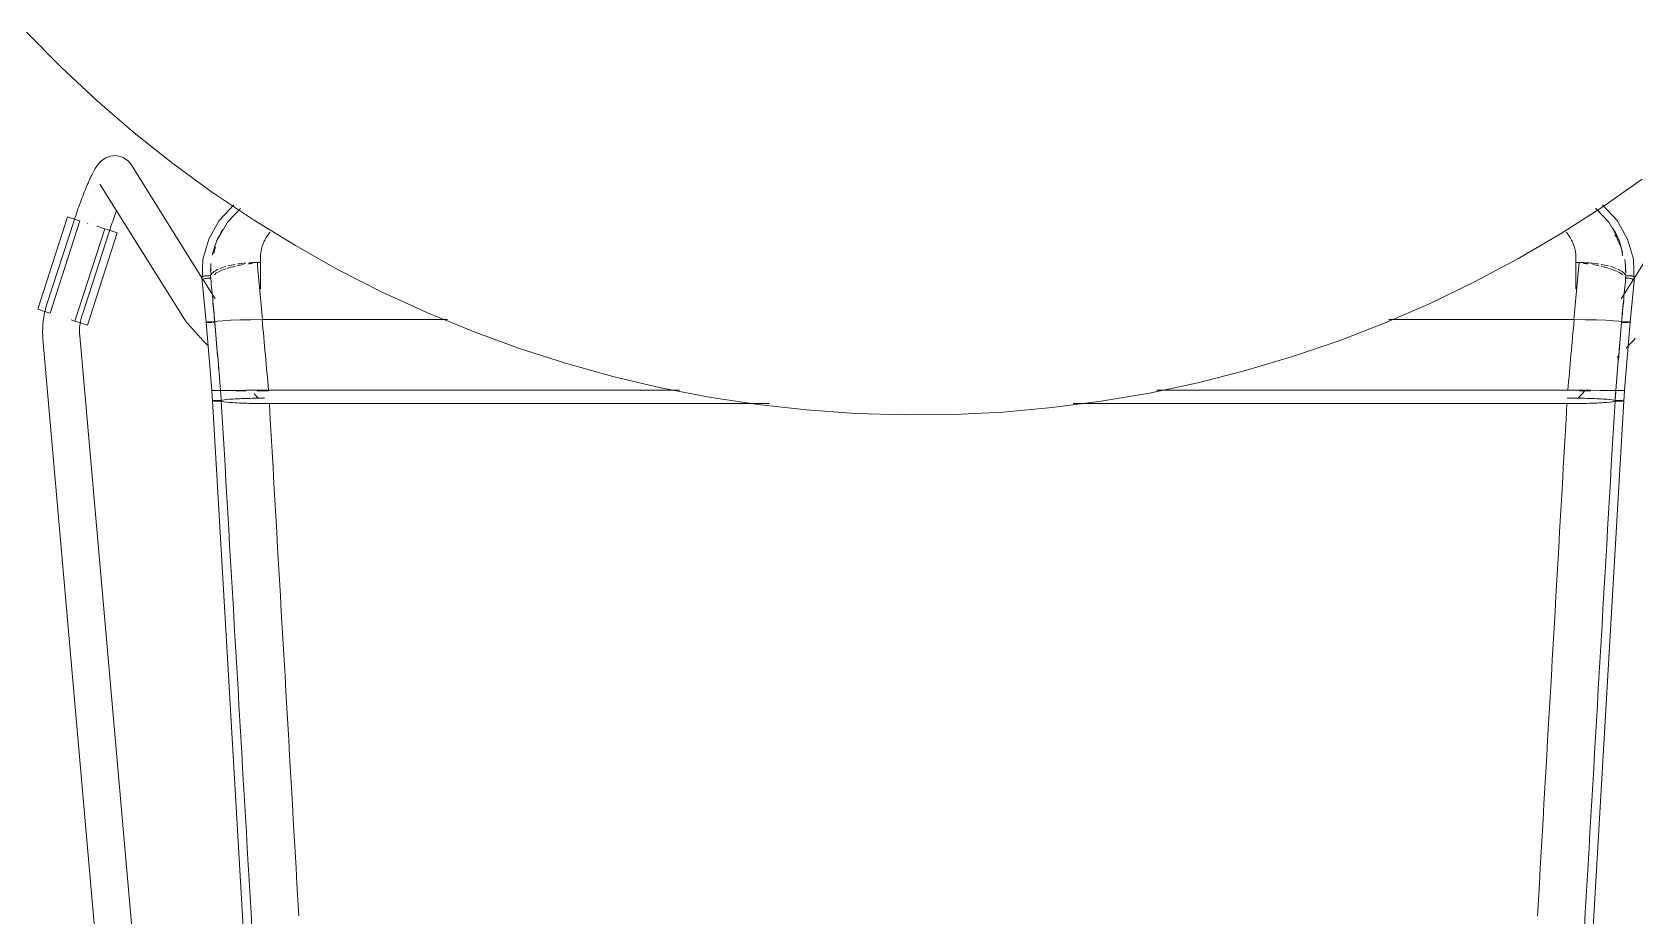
# Model space of a CAD drawing. Header units: millimetres. Extents: x 155927 to 295199, y -4084 to 97293.
# Drawn here: x 211224 to 211745, y 11743 to 12030 of the extents above; entities that cross this region are included whole.
import ezdxf

# ---------------------------------------------------------------- set-up
doc = ezdxf.new("R2010")
doc.units = ezdxf.units.MM
doc.header["$MEASUREMENT"] = 0
doc.layers.add('I-FURN', color=8, linetype='CONTINUOUS', lineweight=9)

msp = doc.modelspace()

# ---------------------------------------------------------------- linework, layer by layer
at = {"layer": 'I-FURN'}
for p, q in [((211222.4, 12030.47), (211233.65, 12019.1)), ((211233.65, 12019.1), (211245.35, 12008.18)), ((211245.35, 12008.18), (211257.47, 11997.75)), ((211257.47, 11997.75), (211270, 11987.8)), ((211245.01, 11986.49), (211244.77, 11986.1)), ((211245.27, 11986.88), (211245.01, 11986.49)), ((211245.54, 11987.27), (211245.27, 11986.88)), ((211245.86, 11987.67), (211245.54, 11987.27)), ((211246.23, 11988.1), (211245.86, 11987.67)), ((211246.69, 11988.57), (211246.23, 11988.1)), ((211247.32, 11989.09), (211246.69, 11988.57)), ((211248.23, 11989.65), (211247.32, 11989.09)), ((211249.61, 11990.17), (211248.23, 11989.65)), ((211251.59, 11990.35), (211249.61, 11990.17)), ((211253.81, 11989.76), (211251.59, 11990.35)), ((211255.55, 11988.54), (211253.81, 11989.76)), ((211255.55, 11988.54), (211256.44, 11987.41)), ((211279.47, 11950.65), (211256.44, 11987.41)), ((211270, 11987.8), (211282.92, 11978.36)), ((211768.23, 11987.41), (211745.19, 11950.65)), ((211242.44, 11981.42), (211242.2, 11980.86)), ((211242.68, 11981.97), (211242.44, 11981.42)), ((211242.92, 11982.5), (211242.68, 11981.97)), ((211243.15, 11983.01), (211242.92, 11982.5)), ((211243.38, 11983.5), (211243.15, 11983.01)), ((211243.62, 11983.97), (211243.38, 11983.5)), ((211243.84, 11984.43), (211243.62, 11983.97)), ((211244.07, 11984.87), (211243.84, 11984.43)), ((211244.3, 11985.29), (211244.07, 11984.87)), ((211244.53, 11985.7), (211244.3, 11985.29)), ((211244.77, 11986.1), (211244.53, 11985.7)), ((211246.27, 11981.04), (211273.58, 11937.46)), ((211734.61, 11973.49), (211747.73, 11982.64)), ((211240.19, 11975.82), (211239.93, 11975.13)), ((211240.44, 11976.49), (211240.19, 11975.82)), ((211240.7, 11977.16), (211240.44, 11976.49)), ((211240.95, 11977.81), (211240.7, 11977.16)), ((211241.2, 11978.45), (211240.95, 11977.81)), ((211241.45, 11979.08), (211241.2, 11978.45)), ((211241.7, 11979.69), (211241.45, 11979.08)), ((211241.95, 11980.28), (211241.7, 11979.69)), ((211242.2, 11980.86), (211241.95, 11980.28)), ((211282.92, 11978.36), (211296.21, 11969.45)), ((211238.42, 11970.82), (211238.17, 11970.08)), ((211238.67, 11971.55), (211238.42, 11970.82)), ((211238.92, 11972.28), (211238.67, 11971.55)), ((211239.17, 11973.01), (211238.92, 11972.28)), ((211239.43, 11973.72), (211239.17, 11973.01)), ((211239.68, 11974.43), (211239.43, 11973.72)), ((211239.93, 11975.13), (211239.68, 11974.43)), ((211251.17, 11970.9), (211250.93, 11970.25)), ((211251.4, 11971.53), (211251.17, 11970.9)), ((211251.63, 11972.16), (211251.4, 11971.53)), ((211285.07, 11969.23), (211289.82, 11974.38)), ((211287.76, 11968.65), (211292.02, 11973.12)), ((211721.14, 11964.87), (211734.61, 11973.49)), ((211736.91, 11968.65), (211732.65, 11973.11)), ((211739.59, 11969.23), (211734.85, 11974.38)), ((211226.07, 11940.44), (211235.76, 11970.45)), ((211237.78, 11968.89), (211229.07, 11942.08)), ((211230.11, 11939.13), (211239.8, 11969.14)), ((211235.76, 11970.45), (211237.71, 11969.81)), ((211237.71, 11969.81), (211239.68, 11969.18)), ((211237.93, 11969.35), (211237.78, 11968.89)), ((211238.17, 11970.08), (211237.93, 11969.35)), ((211247.87, 11966.53), (211238.18, 11936.53)), ((211242.4, 11968.3), (211242.23, 11968.35)), ((211247.77, 11966.57), (211245.29, 11967.37)), ((211247.99, 11966.5), (211249.96, 11965.86)), ((211249.3, 11965.51), (211249.19, 11965.18)), ((211249.53, 11966.2), (211249.3, 11965.51)), ((211249.76, 11966.89), (211249.53, 11966.2)), ((211249.99, 11967.58), (211249.76, 11966.89)), ((211249.96, 11965.86), (211251.91, 11965.23)), ((211250.22, 11968.26), (211249.99, 11967.58)), ((211250.46, 11968.93), (211250.22, 11968.26)), ((211250.69, 11969.59), (211250.46, 11968.93)), ((211250.93, 11970.25), (211250.69, 11969.59)), ((211281.69, 11963.22), (211285.07, 11969.23)), ((211284.39, 11962.82), (211287.76, 11968.65)), ((211296.21, 11969.45), (211309.84, 11961.08)), ((211740.27, 11962.82), (211736.91, 11968.65)), ((211742.98, 11963.22), (211739.59, 11969.23)), ((211240.48, 11938.37), (211249.19, 11965.18)), ((211242.22, 11935.22), (211251.91, 11965.23)), ((211279.81, 11956.7), (211281.69, 11963.22)), ((211309.84, 11961.08), (211323.8, 11953.26)), ((211707.33, 11956.79), (211721.14, 11964.87)), ((211744.85, 11956.7), (211742.98, 11963.22)), ((211279.52, 11949.79), (211279.81, 11956.7)), ((211297.48, 11955.57), (211298.52, 11955.57)), ((211298.47, 11956.82), (211298.47, 11947.06)), ((211693.2, 11949.27), (211707.33, 11956.79)), ((211726.14, 11955.57), (211727.19, 11955.57)), ((211726.2, 11947.06), (211726.2, 11956.82)), ((211745.14, 11949.79), (211744.85, 11956.7)), ((211279.4, 11950.68), (211280.82, 11936.19)), ((211283.74, 11943.83), (211279.76, 11950.19)), ((211323.8, 11953.26), (211338.06, 11946)), ((211744.96, 11950.28), (211740.92, 11943.83)), ((211745.26, 11950.68), (211743.84, 11936.19)), ((211338.06, 11946), (211352.6, 11939.32)), ((211678.79, 11942.32), (211693.2, 11949.27)), ((211228.02, 11939.81), (211226.07, 11940.44)), ((211229.99, 11939.17), (211228.02, 11939.81)), ((211228.45, 11939.88), (211228.21, 11938.76)), ((211228.74, 11940.98), (211228.45, 11939.88)), ((211229.07, 11942.08), (211228.74, 11940.98)), ((211352.6, 11939.32), (211367.39, 11933.23)), ((211664.11, 11935.96), (211678.79, 11942.32)), ((211227.69, 11934.23), (211227.67, 11933.09)), ((211227.75, 11935.37), (211227.69, 11934.23)), ((211227.86, 11936.51), (211227.75, 11935.37)), ((211228.01, 11937.64), (211227.86, 11936.51)), ((211228.21, 11938.76), (211228.01, 11937.64)), ((211238.08, 11936.56), (211236.92, 11936.94)), ((211240.27, 11935.85), (211238.3, 11936.49)), ((211239.68, 11933.79), (211239.71, 11934.45)), ((211239.71, 11934.45), (211239.78, 11935.11)), ((211239.78, 11935.11), (211239.86, 11935.77)), ((211239.86, 11935.77), (211239.98, 11936.42)), ((211239.98, 11936.42), (211240.12, 11937.07)), ((211240.12, 11937.07), (211240.28, 11937.71)), ((211242.22, 11935.22), (211240.27, 11935.85)), ((211240.28, 11937.71), (211240.47, 11938.34)), ((211240.47, 11938.34), (211240.48, 11938.37)), ((211273.58, 11937.46), (211273.79, 11937.13)), ((211273.79, 11937.13), (211273.97, 11936.88)), ((211273.97, 11936.88), (211274.15, 11936.65)), ((211274.15, 11936.65), (211274.32, 11936.43)), ((211274.32, 11936.43), (211274.5, 11936.2)), ((211274.5, 11936.2), (211274.69, 11935.97)), ((211274.69, 11935.97), (211274.89, 11935.73)), ((211274.89, 11935.73), (211275.11, 11935.48)), ((211275.11, 11935.48), (211275.34, 11935.21)), ((211275.34, 11935.21), (211275.58, 11934.93)), ((211275.58, 11934.93), (211275.84, 11934.64)), ((211275.84, 11934.64), (211276.11, 11934.33)), ((211276.11, 11934.33), (211276.4, 11934.01)), ((211280.89, 11936.22), (211280.82, 11936.19)), ((211280.82, 11936.19), (211280.89, 11936.17)), ((211280.83, 11936.19), (211280.9, 11936.22)), ((211280.83, 11936.19), (211282.65, 11913.99)), ((211280.89, 11936.17), (211280.83, 11936.19)), ((211281.08, 11936.24), (211280.89, 11936.22)), ((211280.89, 11936.17), (211281.08, 11936.14)), ((211281.08, 11936.14), (211280.89, 11936.17)), ((211281.38, 11936.26), (211281.08, 11936.24)), ((211281.08, 11936.14), (211281.37, 11936.12)), ((211281.37, 11936.12), (211281.08, 11936.14)), ((211281.09, 11936.24), (211281.38, 11936.26)), ((211281.37, 11936.12), (211281.75, 11936.1)), ((211281.75, 11936.1), (211281.37, 11936.12)), ((211281.76, 11936.28), (211281.38, 11936.26)), ((211281.38, 11936.26), (211281.77, 11936.28)), ((211281.75, 11936.1), (211282.2, 11936.09)), ((211282.2, 11936.09), (211281.75, 11936.1)), ((211282.21, 11936.29), (211281.76, 11936.28)), ((211281.77, 11936.28), (211282.22, 11936.29)), ((211282.2, 11936.09), (211282.69, 11936.09)), ((211282.7, 11936.09), (211282.2, 11936.09)), ((211282.71, 11936.29), (211282.21, 11936.29)), ((211282.22, 11936.29), (211282.71, 11936.29)), ((211283.2, 11936.29), (211282.71, 11936.29)), ((211282.71, 11936.29), (211283.21, 11936.29)), ((211283.19, 11936.09), (211283.66, 11936.1)), ((211283.66, 11936.1), (211283.19, 11936.09)), ((211283.67, 11936.28), (211283.2, 11936.29)), ((211283.21, 11936.29), (211283.68, 11936.28)), ((211284.57, 11936.48), (211283.67, 11936.28)), ((211283.68, 11936.28), (211284.56, 11936.48)), ((211284.56, 11936.48), (211286.28, 11936.65)), ((211286.3, 11936.66), (211284.57, 11936.48)), ((211288.78, 11936.81), (211286.3, 11936.66)), ((211286.3, 11936.66), (211288.74, 11936.8)), ((211288.78, 11936.81), (211291.81, 11936.92)), ((211291.88, 11936.92), (211288.78, 11936.81)), ((211291.88, 11936.92), (211295.32, 11936.99)), ((211295.31, 11936.99), (211291.88, 11936.92)), ((211299.17, 11937.02), (211295.41, 11937)), ((211295.41, 11936.99), (211299.05, 11937.02)), ((211359.29, 11937.02), (211299.17, 11937.02)), ((211299.17, 11937.02), (211359.29, 11937.02)), ((211649.19, 11930.18), (211664.11, 11935.96)), ((211725.49, 11937.02), (211665.37, 11937.02)), ((211665.37, 11937.02), (211725.49, 11937.02)), ((211729.25, 11937), (211725.49, 11937.02)), ((211725.61, 11937.02), (211729.25, 11936.99)), ((211732.79, 11936.92), (211729.25, 11937)), ((211729.35, 11936.99), (211732.79, 11936.92)), ((211735.88, 11936.81), (211732.79, 11936.92)), ((211732.85, 11936.92), (211735.89, 11936.81)), ((211738.36, 11936.66), (211735.88, 11936.81)), ((211735.93, 11936.8), (211738.37, 11936.66)), ((211740.1, 11936.48), (211738.36, 11936.66)), ((211738.38, 11936.65), (211740.1, 11936.48)), ((211740.1, 11936.48), (211740.99, 11936.28)), ((211740.99, 11936.28), (211740.1, 11936.48)), ((211741.46, 11936.29), (211740.99, 11936.28)), ((211740.99, 11936.28), (211741.46, 11936.29)), ((211741, 11936.1), (211741.47, 11936.09)), ((211741.47, 11936.09), (211741, 11936.1)), ((211741.96, 11936.29), (211741.46, 11936.29)), ((211741.46, 11936.29), (211741.95, 11936.29)), ((211741.47, 11936.09), (211741.97, 11936.09)), ((211741.97, 11936.09), (211741.47, 11936.09)), ((211741.95, 11936.29), (211742.44, 11936.29)), ((211742.45, 11936.29), (211741.96, 11936.29)), ((211741.97, 11936.09), (211742.46, 11936.09)), ((211742.46, 11936.09), (211741.97, 11936.09)), ((211743.84, 11936.19), (211742.01, 11913.99)), ((211742.44, 11936.29), (211742.9, 11936.28)), ((211742.9, 11936.28), (211742.45, 11936.29)), ((211742.46, 11936.09), (211742.91, 11936.1)), ((211742.91, 11936.1), (211742.46, 11936.09)), ((211743.29, 11936.26), (211742.9, 11936.28)), ((211742.9, 11936.28), (211743.28, 11936.26)), ((211743.28, 11936.26), (211743.58, 11936.24)), ((211743.58, 11936.24), (211743.29, 11936.26)), ((211743.59, 11936.14), (211743.29, 11936.12)), ((211743.3, 11936.12), (211743.59, 11936.14)), ((211743.77, 11936.22), (211743.58, 11936.24)), ((211743.59, 11936.14), (211743.78, 11936.17)), ((211743.77, 11936.17), (211743.59, 11936.14)), ((211743.77, 11936.22), (211743.84, 11936.19)), ((211743.84, 11936.19), (211743.77, 11936.22)), ((211743.84, 11936.19), (211743.77, 11936.17)), ((211743.78, 11936.17), (211743.84, 11936.19)), ((211227.67, 11933.09), (211227.7, 11931.95)), ((211227.7, 11931.95), (211227.78, 11930.81)), ((211227.78, 11930.81), (211227.78, 11930.76)), ((211227.78, 11930.76), (211266.73, 11487.43)), ((211239.67, 11933.13), (211239.68, 11933.79)), ((211239.69, 11932.47), (211239.67, 11933.13)), ((211239.73, 11931.81), (211239.69, 11932.47)), ((211277.03, 11507.3), (211239.74, 11931.81)), ((211276.4, 11934.01), (211276.7, 11933.67)), ((211276.7, 11933.67), (211277.01, 11933.32)), ((211277.01, 11933.32), (211277.34, 11932.96)), ((211277.34, 11932.96), (211277.69, 11932.58)), ((211277.69, 11932.58), (211278.04, 11932.19)), ((211278.04, 11932.19), (211278.41, 11931.79)), ((211278.41, 11931.79), (211278.79, 11931.37)), ((211278.79, 11931.37), (211279.18, 11930.95)), ((211279.18, 11930.95), (211279.59, 11930.51)), ((211279.59, 11930.51), (211280, 11930.07)), ((211280, 11930.07), (211280.42, 11929.61)), ((211280.42, 11929.61), (211280.85, 11929.15)), ((211280.85, 11929.15), (211281.29, 11928.68)), ((211367.39, 11933.23), (211382.41, 11927.73)), ((211634.05, 11925.01), (211649.19, 11930.18)), ((211743.81, 11929.15), (211743.37, 11928.68)), ((211744.24, 11929.61), (211743.81, 11929.15)), ((211744.67, 11930.07), (211744.24, 11929.61)), ((211745.08, 11930.51), (211744.67, 11930.07)), ((211745.48, 11930.95), (211745.08, 11930.51)), ((211382.41, 11927.73), (211397.65, 11922.84)), ((211618.72, 11920.45), (211634.05, 11925.01)), ((211740.11, 11925.23), (211739.63, 11924.73)), ((211742.92, 11928.2), (211742.47, 11927.72)), ((211743.37, 11928.68), (211742.92, 11928.2)), ((211397.65, 11922.84), (211413.06, 11918.56)), ((211413.06, 11918.56), (211428.64, 11914.9)), ((211603.21, 11916.5), (211618.72, 11920.45)), ((211282.72, 11913.99), (211282.65, 11913.99)), ((211282.65, 11913.99), (211282.72, 11913.99)), ((211282.92, 11910.63), (211282.66, 11913.99)), ((211282.72, 11913.99), (211282.66, 11913.99)), ((211282.66, 11913.99), (211282.72, 11913.99)), ((211282.91, 11913.99), (211283.2, 11914)), ((211283.2, 11914), (211282.91, 11913.99)), ((211283.2, 11914), (211283.58, 11914)), ((211283.58, 11914), (211283.2, 11914)), ((211283.2, 11913.98), (211283.59, 11913.98)), ((211283.59, 11913.98), (211283.21, 11913.98)), ((211283.58, 11914), (211284.04, 11914)), ((211284.03, 11914), (211283.58, 11914)), ((211284.04, 11913.98), (211283.59, 11913.98)), ((211283.59, 11913.98), (211284.04, 11913.98)), ((211284.52, 11914), (211284.03, 11914)), ((211284.04, 11914), (211284.53, 11914)), ((211284.53, 11913.98), (211284.04, 11913.98)), ((211284.04, 11913.98), (211284.53, 11913.98)), ((211285.02, 11914), (211284.52, 11914)), ((211284.53, 11914), (211285.02, 11914)), ((211285.03, 11913.98), (211284.53, 11913.98)), ((211284.53, 11913.98), (211285.03, 11913.98)), ((211285.02, 11914), (211285.49, 11914)), ((211285.49, 11914), (211285.02, 11914)), ((211285.5, 11913.98), (211285.03, 11913.98)), ((211285.03, 11913.98), (211285.5, 11913.98)), ((211285.49, 11914), (211286.38, 11914.01)), ((211286.38, 11914.01), (211285.49, 11914)), ((211286.38, 11914.01), (211288.12, 11914.03)), ((211288.12, 11914.03), (211286.38, 11914.01)), ((211286.39, 11913.97), (211288.14, 11913.95)), ((211288.15, 11913.95), (211286.4, 11913.97)), ((211290.63, 11914.04), (211288.12, 11914.03)), ((211288.13, 11914.03), (211290.63, 11914.04)), ((211288.14, 11913.95), (211290.64, 11913.94)), ((211290.65, 11913.94), (211288.15, 11913.95)), ((211290.63, 11914.04), (211293.76, 11914.05)), ((211293.76, 11914.05), (211290.63, 11914.04)), ((211290.64, 11913.94), (211293.77, 11913.93)), ((211293.77, 11913.93), (211290.65, 11913.94)), ((211293.76, 11914.05), (211297.33, 11914.05)), ((211297.33, 11914.05), (211293.76, 11914.05)), ((211297.32, 11913.93), (211301.1, 11913.93)), ((211297.33, 11914.05), (211301.12, 11914.05)), ((211301.12, 11914.05), (211297.33, 11914.05)), ((211301.1, 11913.93), (211297.33, 11913.93)), ((211301.12, 11914.05), (211434.75, 11914.05)), ((211434.75, 11914.05), (211301.12, 11914.05)), ((211428.64, 11914.9), (211444.35, 11911.86)), ((211587.56, 11913.18), (211603.21, 11916.5)), ((211589.81, 11914.05), (211723.55, 11914.05)), ((211723.55, 11914.05), (211589.81, 11914.05)), ((211723.55, 11914.05), (211727.33, 11914.05)), ((211727.34, 11914.05), (211723.55, 11914.05)), ((211726.77, 11911.38), (211729.34, 11914.05)), ((211727.34, 11914.05), (211730.9, 11914.05)), ((211730.9, 11914.05), (211727.34, 11914.05)), ((211730.89, 11913.93), (211727.34, 11913.93)), ((211727.34, 11913.93), (211730.9, 11913.93)), ((211730.9, 11914.05), (211734.03, 11914.04)), ((211734.04, 11914.04), (211730.9, 11914.05)), ((211736.52, 11913.95), (211734.02, 11913.94)), ((211734.02, 11913.94), (211736.52, 11913.95)), ((211734.04, 11914.04), (211736.54, 11914.03)), ((211736.54, 11914.03), (211734.04, 11914.04)), ((211738.27, 11913.97), (211736.52, 11913.95)), ((211736.52, 11913.95), (211738.27, 11913.97)), ((211736.54, 11914.03), (211738.28, 11914.01)), ((211738.29, 11914.01), (211736.54, 11914.03)), ((211738.28, 11914.01), (211739.17, 11914)), ((211739.17, 11914), (211738.29, 11914.01)), ((211739.17, 11914), (211739.64, 11914)), ((211739.65, 11914), (211739.17, 11914)), ((211739.64, 11913.98), (211739.17, 11913.98)), ((211739.17, 11913.98), (211739.64, 11913.98)), ((211739.64, 11914), (211740.14, 11914)), ((211740.13, 11913.98), (211739.64, 11913.98)), ((211739.64, 11913.98), (211740.14, 11913.98)), ((211740.14, 11914), (211739.65, 11914)), ((211740.62, 11913.98), (211740.13, 11913.98)), ((211740.14, 11914), (211740.63, 11914)), ((211740.63, 11914), (211740.14, 11914)), ((211740.14, 11913.98), (211740.63, 11913.98)), ((211741.07, 11913.98), (211740.62, 11913.98)), ((211740.63, 11914), (211741.08, 11914)), ((211741.08, 11914), (211740.63, 11914)), ((211740.63, 11913.98), (211741.08, 11913.98)), ((211741.46, 11913.98), (211741.07, 11913.98)), ((211741.08, 11914), (211741.46, 11914)), ((211741.47, 11914), (211741.08, 11914)), ((211741.08, 11913.98), (211741.46, 11913.98)), ((211741.46, 11914), (211741.76, 11913.99)), ((211741.75, 11913.99), (211741.46, 11913.98)), ((211741.46, 11913.98), (211741.76, 11913.99)), ((211741.76, 11913.99), (211741.47, 11914)), ((211741.74, 11910.63), (211742.01, 11913.99)), ((211741.94, 11913.99), (211741.75, 11913.99)), ((211741.76, 11913.99), (211741.94, 11913.99)), ((211741.76, 11913.99), (211741.95, 11913.99)), ((211741.95, 11913.99), (211741.76, 11913.99)), ((211741.94, 11913.99), (211742.01, 11913.99)), ((211742.01, 11913.99), (211741.94, 11913.99)), ((211741.95, 11913.99), (211742.01, 11913.99)), ((211742.01, 11913.99), (211741.95, 11913.99)), ((211283, 11910.66), (211282.93, 11910.63)), ((211282.93, 11910.63), (211302.21, 11578.72)), ((211282.93, 11910.63), (211282.99, 11910.6)), ((211282.99, 11910.6), (211283.18, 11910.58)), ((211283.18, 11910.69), (211283, 11910.66)), ((211283.48, 11910.71), (211283.18, 11910.69)), ((211283.18, 11910.58), (211283.47, 11910.55)), ((211283.47, 11910.55), (211283.85, 11910.54)), ((211283.86, 11910.73), (211283.48, 11910.71)), ((211283.85, 11910.54), (211284.31, 11910.53)), ((211284.31, 11910.74), (211283.86, 11910.73)), ((211284.8, 11910.74), (211284.31, 11910.74)), ((211284.31, 11910.53), (211284.8, 11910.52)), ((211285.3, 11910.74), (211284.8, 11910.74)), ((211284.8, 11910.52), (211285.29, 11910.52)), ((211285.29, 11910.52), (211285.76, 11910.53)), ((211285.77, 11910.73), (211285.3, 11910.74)), ((211285.76, 11910.53), (211286.65, 11910.32)), ((211286.67, 11910.94), (211285.77, 11910.73)), ((211286.65, 11910.32), (211288.4, 11910.13)), ((211288.42, 11911.13), (211286.67, 11910.94)), ((211288.4, 11910.13), (211290.9, 11909.97)), ((211290.92, 11911.3), (211288.42, 11911.13)), ((211290.9, 11909.97), (211294.03, 11909.84)), ((211294.04, 11911.42), (211290.92, 11911.3)), ((211294.03, 11909.84), (211297.6, 11909.76)), ((211297.59, 11911.5), (211294.04, 11911.42)), ((211296.42, 11912.91), (211297.89, 11911.38)), ((211299.84, 11911.52), (211297.59, 11911.5)), ((211297.6, 11909.76), (211301.38, 11909.74)), ((211301.38, 11909.74), (211463.98, 11909.74)), ((211463.98, 11909.74), (211301.38, 11909.74)), ((211444.35, 11911.86), (211460.16, 11909.46)), ((211460.16, 11909.46), (211476.06, 11907.69)), ((211539.99, 11907), (211555.93, 11908.42)), ((211555.93, 11908.42), (211571.79, 11910.49)), ((211562.71, 11909.74), (211723.28, 11909.74)), ((211723.28, 11909.74), (211562.71, 11909.74)), ((211571.79, 11910.49), (211587.56, 11913.18)), ((211741.74, 11910.63), (211722.45, 11578.72)), ((211723.28, 11909.74), (211727.07, 11909.76)), ((211727.08, 11911.5), (211723.39, 11911.53)), ((211727.07, 11909.76), (211730.63, 11909.84)), ((211730.63, 11911.42), (211727.08, 11911.5)), ((211733.75, 11911.3), (211730.63, 11911.42)), ((211730.63, 11909.84), (211733.76, 11909.97)), ((211736.24, 11911.13), (211733.75, 11911.3)), ((211733.76, 11909.97), (211736.26, 11910.13)), ((211737.99, 11910.94), (211736.24, 11911.13)), ((211736.26, 11910.13), (211738.01, 11910.32)), ((211738.9, 11910.73), (211737.99, 11910.94)), ((211738.01, 11910.32), (211738.9, 11910.53)), ((211739.36, 11910.74), (211738.9, 11910.73)), ((211738.9, 11910.53), (211739.37, 11910.52)), ((211739.86, 11910.74), (211739.36, 11910.74)), ((211739.37, 11910.52), (211739.87, 11910.52)), ((211740.35, 11910.74), (211739.86, 11910.74)), ((211739.87, 11910.52), (211740.36, 11910.53)), ((211740.8, 11910.73), (211740.35, 11910.74)), ((211740.36, 11910.53), (211740.81, 11910.54)), ((211741.19, 11910.71), (211740.8, 11910.73)), ((211740.81, 11910.54), (211741.19, 11910.55)), ((211741.48, 11910.69), (211741.19, 11910.71)), ((211741.19, 11910.55), (211741.48, 11910.58)), ((211741.67, 11910.66), (211741.48, 11910.69)), ((211741.48, 11910.58), (211741.67, 11910.6)), ((211741.74, 11910.63), (211741.67, 11910.66)), ((211741.67, 11910.6), (211741.74, 11910.63)), ((211476.06, 11907.69), (211492.02, 11906.56)), ((211492.02, 11906.56), (211508.01, 11906.06)), ((211508.01, 11906.06), (211524.01, 11906.21)), ((211524.01, 11906.21), (211539.99, 11907))]:
    msp.add_line(p, q, dxfattribs=at)
for points in [[(211732.6, 11973.09), (211733.06, 11972.7), (211733.52, 11972.31), (211733.97, 11971.92)], [(211283.91, 11960.64), (211283.64, 11959.93), (211283.46, 11959.2), (211283.33, 11958.47)], [(211282.27, 11952.77), (211282.28, 11953.6), (211282.33, 11954.42), (211282.41, 11955.24)], [(211287.89, 11954.47), (211288.63, 11954.66), (211289.44, 11954.82), (211290.27, 11954.97)], [(211291.12, 11955.11), (211291.97, 11955.23), (211292.84, 11955.34), (211293.76, 11955.41)], [(211296.06, 11955.34), (211295.59, 11955.28), (211295.12, 11955.22), (211294.65, 11955.15)], [(211294.68, 11955.47), (211295.59, 11955.53), (211296.52, 11955.57), (211297.48, 11955.57)], [(211297.48, 11955.57), (211297.73, 11952.55), (211298.28, 11946.4), (211298.87, 11940.16), (211299.17, 11937.02)], [(211298.52, 11955.57), (211298.48, 11956.08), (211298.46, 11956.59), (211298.47, 11957.1)], [(211727.19, 11955.57), (211726.93, 11952.55), (211726.39, 11946.4), (211725.8, 11940.16), (211725.49, 11937.02)], [(211726.19, 11957.09), (211726.21, 11956.59), (211726.19, 11956.08), (211726.14, 11955.57)], [(211727.19, 11955.57), (211728.14, 11955.57), (211729.06, 11955.53), (211729.97, 11955.47)], [(211730.03, 11955.16), (211729.56, 11955.22), (211729.08, 11955.28), (211728.6, 11955.32)], [(211734.39, 11954.97), (211735.23, 11954.83), (211736.04, 11954.66), (211736.78, 11954.47)], [(211742.08, 11956.52), (211742.27, 11955.29), (211742.31, 11954.03), (211742.32, 11952.77)], [(211282.24, 11951.24), (211282.38, 11951.63), (211282.95, 11952.38), (211284.09, 11953.08), (211284.79, 11953.41)], [(211282.24, 11951.24), (211282.48, 11948.8), (211282.96, 11943.84), (211283.43, 11938.81), (211283.67, 11936.28)], [(211282.39, 11954.02), (211282.33, 11953.37), (211282.32, 11952.72), (211282.32, 11952.06)], [(211284.82, 11952.55), (211284.19, 11952.24), (211283.79, 11951.92), (211283.46, 11951.6)], [(211287.24, 11953.51), (211286.43, 11953.25), (211285.63, 11952.96), (211285.07, 11952.67)], [(211285.24, 11953.61), (211285.83, 11953.85), (211286.48, 11954.09), (211287.22, 11954.29)], [(211290.29, 11954.36), (211289.36, 11954.14), (211288.42, 11953.91), (211287.57, 11953.67)], [(211292.94, 11954.89), (211292.26, 11954.77), (211291.61, 11954.64), (211290.95, 11954.51)], [(211733.72, 11954.51), (211733.07, 11954.65), (211732.4, 11954.79), (211731.72, 11954.91)], [(211736.97, 11953.66), (211736.17, 11953.91), (211735.29, 11954.14), (211734.37, 11954.35)], [(211739.6, 11952.67), (211738.96, 11952.96), (211738.22, 11953.24), (211737.4, 11953.5)], [(211737.44, 11954.29), (211738.17, 11954.09), (211738.81, 11953.85), (211739.41, 11953.6)], [(211741.42, 11951.59), (211741.01, 11951.92), (211740.49, 11952.24), (211739.84, 11952.55)], [(211742.43, 11951.24), (211742.19, 11948.8), (211741.71, 11943.84), (211741.23, 11938.81), (211740.99, 11936.28)], [(211742.39, 11952.07), (211742.37, 11952.97), (211742.31, 11953.87), (211742.21, 11954.76)], [(211745.08, 11949.93), (211745.04, 11949.98), (211744.92, 11950.07), (211744.62, 11950.21), (211744.23, 11950.32), (211743.78, 11950.42), (211743.29, 11950.48), (211742.79, 11950.51), (211742.47, 11950.51), (211742.32, 11950.51)], [(211282.96, 11943.18), (211283.19, 11940.84), (211283.43, 11938.47), (211283.66, 11936.1)], [(211741.71, 11943.18), (211741.48, 11940.9), (211741.25, 11938.59), (211741.02, 11936.28)], [(211284.57, 11925.15), (211284.27, 11928.8), (211283.97, 11932.45), (211283.66, 11936.1)], [(211285.49, 11914), (211285.19, 11917.72), (211284.58, 11925.15), (211283.98, 11932.58), (211283.68, 11936.28)], [(211300.09, 11925.55), (211299.74, 11929.37), (211299.4, 11933.2), (211299.05, 11937.02)], [(211725.61, 11937.02), (211725.27, 11933.2), (211724.92, 11929.38), (211724.58, 11925.55)], [(211739.17, 11914), (211739.48, 11917.72), (211740.08, 11925.15), (211740.68, 11932.58), (211740.99, 11936.28)], [(211301.12, 11914.05), (211300.77, 11917.89), (211300.43, 11921.72), (211300.09, 11925.55)], [(211724.58, 11925.55), (211724.24, 11921.72), (211723.89, 11917.89), (211723.55, 11914.05)], [(211284.97, 11920.31), (211284.94, 11920.72), (211284.91, 11921.13), (211284.87, 11921.54)], [(211285.49, 11914), (211285.54, 11913.42), (211285.63, 11912.26), (211285.72, 11911.11), (211285.76, 11910.53)], [(211285.5, 11913.98), (211285.54, 11913.44), (211285.63, 11912.36), (211285.72, 11911.27), (211285.77, 11910.73)], [(211739.17, 11914), (211739.13, 11913.42), (211739.04, 11912.26), (211738.95, 11911.11), (211738.9, 11910.53)], [(211739.17, 11913.98), (211739.12, 11913.44), (211739.03, 11912.36), (211738.94, 11911.27), (211738.9, 11910.73)], [(211305.08, 11578.53), (211301.86, 11633.77), (211295.42, 11744.36), (211288.98, 11855.13), (211285.76, 11910.53)], [(211310.97, 11743.25), (211307.77, 11798.71), (211304.58, 11854.21), (211301.38, 11909.74)], [(211723.28, 11909.74), (211720.09, 11854.21), (211716.89, 11798.68), (211713.7, 11743.25)], [(211719.58, 11578.53), (211722.8, 11633.77), (211729.24, 11744.36), (211735.68, 11855.13), (211738.9, 11910.53)], [(211738.9, 11910.73), (211739.49, 11910.75), (211741, 11910.74), (211741.74, 11910.67), (211741.74, 11910.63)]]:
    msp.add_open_spline(points, degree=3, dxfattribs=at)
for points, knots in [([(211282.84, 11957.92), (211283.28, 11960), (211284.26, 11962.96), (211285.82, 11965.63), (211286.35, 11966.43)], [-0.8210019, -0.8210019, -0.8210019, -0.8210019, -0.6666667, -0.5975811, -0.5975811, -0.5975811, -0.5975811]), ([(211298.52, 11955.57), (211298.31, 11957.96), (211298.94, 11961.56), (211300.87, 11964.56), (211301.63, 11965.46)], [0, 0, 0, 0, 0.3333333, 0.5, 0.5, 0.5, 0.5]), ([(211723.03, 11965.46), (211723.8, 11964.56), (211725.73, 11961.56), (211726.36, 11957.96), (211726.14, 11955.57)], [0.5, 0.5, 0.5, 0.5, 0.6666667, 1, 1, 1, 1]), ([(211738.22, 11966.7), (211738.79, 11965.81), (211740.45, 11962.99), (211741.06, 11959.88), (211741.35, 11957.74)], [0.591443, 0.591443, 0.591443, 0.591443, 0.6666667, 0.8236682, 0.8236682, 0.8236682, 0.8236682]), ([(211741.35, 11958.84), (211740.95, 11960.19), (211740.23, 11962.15), (211739.22, 11963.98), (211738.87, 11964.55)], [0.2297626, 0.2297626, 0.2297626, 0.2297626, 0.3333333, 0.3824546, 0.3824546, 0.3824546, 0.3824546]), ([(211730.04, 11955.47), (211730.33, 11955.45), (211731.52, 11955.36), (211732.69, 11955.23), (211733.54, 11955.11)], [0.126904, 0.126904, 0.126904, 0.126904, 0.1666667, 0.2913131, 0.2913131, 0.2913131, 0.2913131]), ([(211279.45, 11950.83), (211279.47, 11950.85), (211279.51, 11950.9), (211279.61, 11950.97), (211279.7, 11951.02), (211279.74, 11951.04)], [0.55555556, 0.55555556, 0.55555556, 0.55555556, 0.58333333, 0.61805556, 0.64563499, 0.64563499, 0.64563499, 0.64563499]), ([(211282.34, 11950.51), (211282.12, 11950.52), (211281.63, 11950.51), (211280.88, 11950.42), (211280.21, 11950.27), (211279.78, 11950.1), (211279.63, 11949.98), (211279.59, 11949.93)], [-1, -1, -1, -1, -0.90625, -0.8125, -0.71875, -0.625, -0.5625, -0.5625, -0.5625, -0.5625]), ([(211279.84, 11951.08), (211279.93, 11951.11), (211280.17, 11951.19), (211280.53, 11951.25), (211280.88, 11951.29), (211281.26, 11951.31), (211281.7, 11951.3), (211282.06, 11951.26), (211282.24, 11951.24)], [0.6666667, 0.6666667, 0.6666667, 0.6666667, 0.7222222, 0.7916667, 0.8263889, 0.8611111, 0.9305556, 1, 1, 1, 1]), ([(211739.91, 11953.39), (211740.59, 11953.07), (211741.72, 11952.38), (211742.28, 11951.63), (211742.43, 11951.24)], [0.6690305, 0.6690305, 0.6690305, 0.6690305, 0.8333333, 1, 1, 1, 1]), ([(211742.43, 11951.24), (211742.57, 11951.26), (211742.85, 11951.29), (211743.28, 11951.31), (211743.65, 11951.3), (211743.94, 11951.27), (211744.21, 11951.24), (211744.46, 11951.19), (211744.69, 11951.13), (211744.88, 11951.06), (211745.08, 11950.96), (211745.18, 11950.88), (211745.21, 11950.83)], [0, 0, 0, 0, 0.0555556, 0.1111111, 0.1666667, 0.1944444, 0.2222222, 0.2777778, 0.3055556, 0.3333333, 0.3888889, 0.4444444, 0.4444444, 0.4444444, 0.4444444]), ([(211739.17, 11913.98), (211739.47, 11917.67), (211739.92, 11923.01), (211740.36, 11928.34), (211740.49, 11929.99)], [0, 0, 0, 0, 0.5, 0.7233886, 0.7233886, 0.7233886, 0.7233886]), ([(211282.92, 11910.63), (211282.92, 11910.65), (211283.06, 11910.68), (211283.46, 11910.71), (211283.85, 11910.73), (211284.3, 11910.74), (211284.8, 11910.74), (211285.3, 11910.74), (211285.62, 11910.74), (211285.77, 11910.73)], [-0.5, -0.5, -0.5, -0.5, -0.375, -0.3125, -0.25, -0.1875, -0.125, -0.0625, 0, 0, 0, 0]), ([(211285.76, 11910.53), (211285.54, 11910.53), (211285.05, 11910.52), (211284.41, 11910.52), (211283.95, 11910.53), (211283.54, 11910.55), (211283.09, 11910.58), (211282.92, 11910.61), (211282.92, 11910.63)], [-1, -1, -1, -1, -0.90625, -0.8125, -0.765625, -0.71875, -0.625, -0.501507, -0.501507, -0.501507, -0.501507]), ([(211301.38, 11909.74), (211300.11, 11909.74), (211297.56, 11909.76), (211293.95, 11909.83), (211290.79, 11909.96), (211287.43, 11910.18), (211286.04, 11910.39), (211285.76, 11910.53)], [-1, -1, -1, -1, -0.833333, -0.666667, -0.5, -0.333333, 0, 0, 0, 0]), ([(211285.77, 11910.73), (211286.06, 11910.87), (211287.45, 11911.08), (211290.8, 11911.3), (211293.96, 11911.43), (211297.07, 11911.5), (211299.08, 11911.52), (211299.84, 11911.52)], [-1, -1, -1, -1, -0.6666667, -0.5, -0.3333333, -0.1666667, -0.0664381, -0.0664381, -0.0664381, -0.0664381]), ([(211738.9, 11910.53), (211738.63, 11910.39), (211737.24, 11910.18), (211733.88, 11909.96), (211730.71, 11909.83), (211727.11, 11909.76), (211724.56, 11909.74), (211723.28, 11909.74)], [-1, -1, -1, -1, -0.666667, -0.5, -0.333333, -0.166667, 0, 0, 0, 0]), ([(211723.39, 11911.53), (211725.91, 11911.52), (211729.68, 11911.47), (211733.86, 11911.3), (211737.21, 11911.08), (211738.61, 11910.87), (211738.9, 11910.73)], [-0.996036, -0.996036, -0.996036, -0.996036, -0.6666667, -0.5, -0.3333333, 0, 0, 0, 0]), ([(211741.74, 11910.63), (211741.74, 11910.61), (211741.6, 11910.58), (211741.21, 11910.55), (211740.83, 11910.54), (211740.37, 11910.52), (211739.87, 11910.52), (211739.37, 11910.52), (211739.05, 11910.53), (211738.9, 11910.53)], [-0.498493, -0.498493, -0.498493, -0.498493, -0.375, -0.3125, -0.25, -0.1875, -0.125, -0.0625, 0, 0, 0, 0])]:
    msp.add_open_spline(points, degree=3, knots=knots, dxfattribs=at)

doc.saveas('drawing.dxf')
